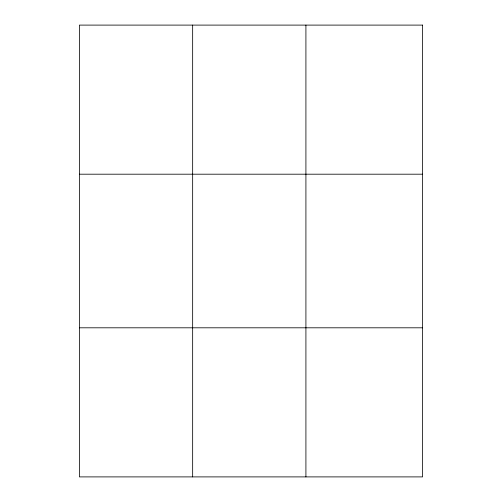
<?xml version="1.0" encoding="UTF-8"?>
<svg xmlns="http://www.w3.org/2000/svg" width="502" height="502" viewBox="0 0 502 502"><rect width="100%" height="100%" fill="white"/><g stroke="black" fill="none" stroke-linecap="round" stroke-linejoin="round"><path stroke-width="0.75" d="M192.655 25.1L192.655 476.9M305.913 25.1L305.913 476.9M79.398 174.194L422.602 174.194M79.398 327.806L422.602 327.806M422.602 25.1L422.602 476.9L79.398 476.9L79.398 25.1L422.602 25.1"/></g></svg>
